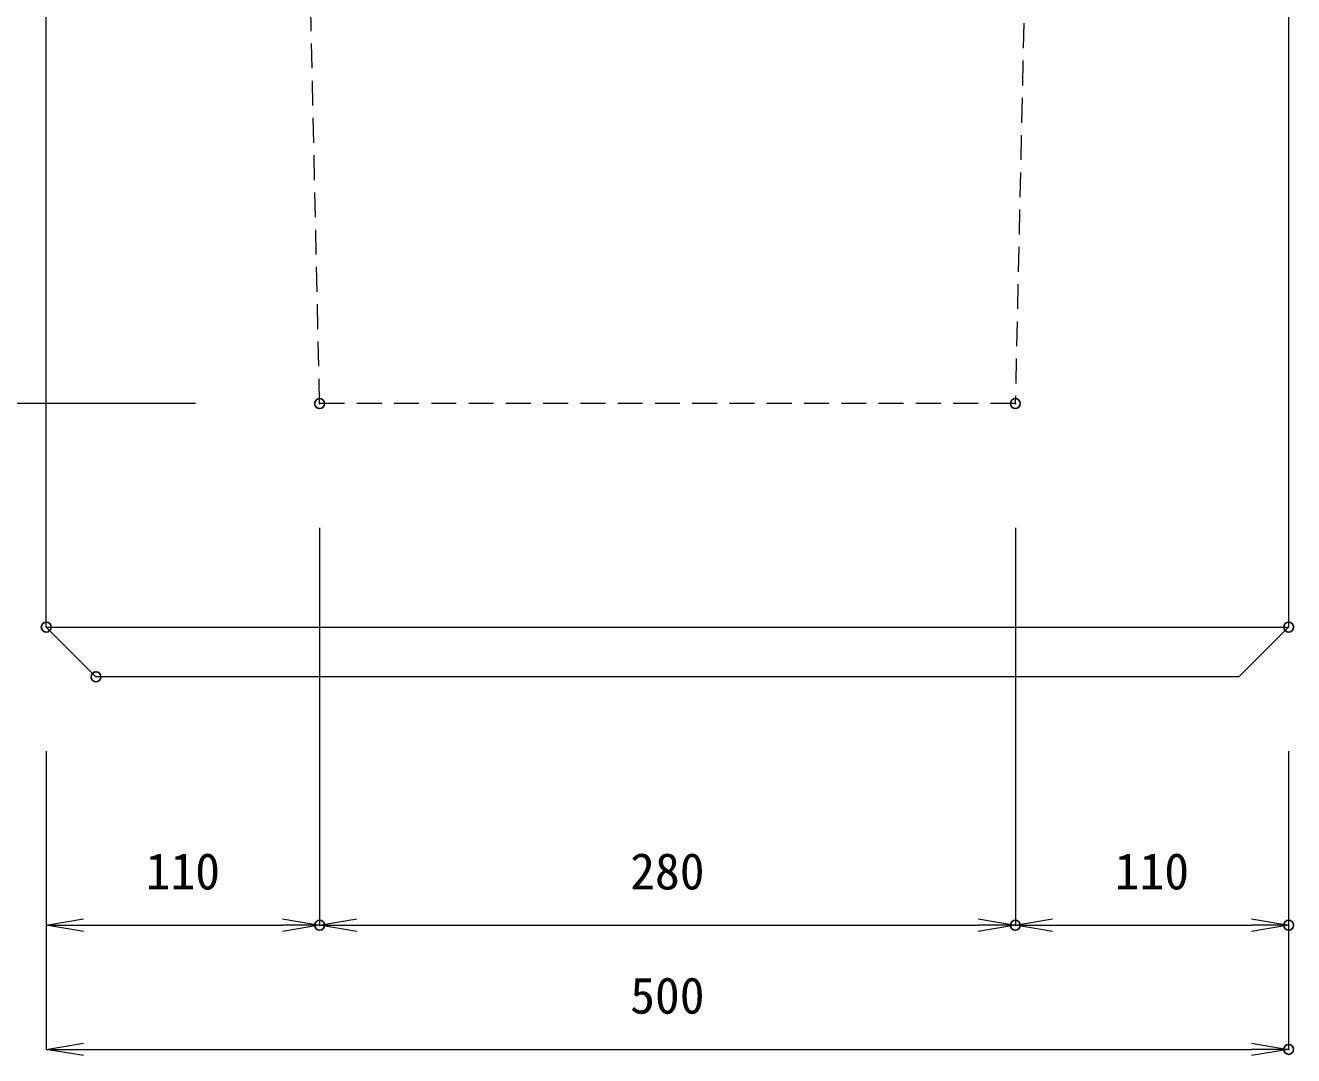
# Model space of a CAD drawing. Units: millimetres, scale not verified. Extents: x -5238 to -1348, y -370 to 2470.
# Drawn here: x -4776 to -4265, y 390 to 805 of the extents above; entities that cross this region are included whole.
import ezdxf
from ezdxf.enums import TextEntityAlignment as Align

# ---------------------------------------------------------------- set-up
doc = ezdxf.new("R2010")
doc.units = ezdxf.units.MM
doc.header["$LTSCALE"] = 20
doc.header["$PDMODE"] = 32
doc.header["$PDSIZE"] = 4
doc.linetypes.add('USER1', pattern=[0.75, 0.5, -0.25])
for name, color, linetype, lineweight in [('0-3_KIJUN', 7, 'Continuous', 18), ('0-5_SUNPO', 3, 'Continuous', 18), ('0-9__0-0_0', 7, 'Continuous', 18)]:
    doc.layers.add(name, color=color, linetype=linetype, lineweight=lineweight)
doc.layers.add('0-A__0-2_DEFPOINTS', color=7, linetype='Continuous')
doc.styles.add('ＭＳ ゴシック', font='')
doc.styles.get('ＭＳ ゴシック').set_extended_font_data('MS Gothic')

# ---------------------------------------------------------------- blocks, each defined once
blk = doc.blocks.new('_OPEN')
at = {"layer": '0-9__0-0_0'}
blk.add_line((0, 0), (-1, 0), dxfattribs=at)
blk.add_lwpolyline([(-1, 0.167), (0, 0), (-1, -0.167)], dxfattribs=at)
blk = doc.blocks.new('_D9')
at = {"layer": '0-5_SUNPO'}
for p, q in [((670.91, 1202.13), (370.91, 1202.13)), ((370.91, 1187.13), (370.91, 1038.13)), ((530.91, 1023.13), (370.91, 1023.13))]:
    blk.add_line(p, q, dxfattribs=at)
at = {"layer": '0-A__0-2_DEFPOINTS'}
for p in [(720.91, 1202.13), (370.91, 1023.13), (580.91, 1023.13)]:
    blk.add_point(p, dxfattribs=at)
at = {"layer": '0-5_SUNPO', "xscale": 15, "yscale": 15}
for p, rotation in [((370.91, 1202.13), 90), ((370.91, 1023.13), 270)]:
    blk.add_blockref('_OPEN', p, dxfattribs=dict(at, rotation=rotation))
at = {"layer": '0-5_SUNPO', "color": 7, "style": 'ＭＳ ゴシック'}
blk.add_text('179', height=14.66, rotation=90, dxfattribs=at).set_placement((360.91, 1097.63), align=Align.BOTTOM_LEFT)
blk = doc.blocks.new('_D10')
at = {"layer": '0-5_SUNPO'}
for p, q in [((530.91, 1023.13), (370.91, 1023.13)), ((370.91, 1008.13), (370.91, 928.13)), ((440.91, 913.13), (370.91, 913.13))]:
    blk.add_line(p, q, dxfattribs=at)
at = {"layer": '0-A__0-2_DEFPOINTS'}
for p in [(580.91, 1023.13), (370.91, 913.13), (490.91, 913.13)]:
    blk.add_point(p, dxfattribs=at)
at = {"layer": '0-5_SUNPO', "xscale": 15, "yscale": 15}
for p, rotation in [((370.91, 1023.13), 90), ((370.91, 913.13), 270)]:
    blk.add_blockref('_OPEN', p, dxfattribs=dict(at, rotation=rotation))
at = {"layer": '0-5_SUNPO', "color": 7, "style": 'ＭＳ ゴシック'}
blk.add_text('110', height=14.66, rotation=90, dxfattribs=at).set_placement((360.91, 953.13), align=Align.BOTTOM_LEFT)
blk = doc.blocks.new('_D11')
at = {"layer": '0-5_SUNPO'}
for p, q in [((420.91, 1487.13), (320.91, 1487.13)), ((320.91, 928.13), (320.91, 1472.13)), ((440.91, 913.13), (320.91, 913.13))]:
    blk.add_line(p, q, dxfattribs=at)
at = {"layer": '0-A__0-2_DEFPOINTS'}
for p in [(320.91, 1487.13), (470.91, 1487.13), (490.91, 913.13)]:
    blk.add_point(p, dxfattribs=at)
at = {"layer": '0-5_SUNPO', "xscale": 15, "yscale": 15}
for p, rotation in [((320.91, 1487.13), 90), ((320.91, 913.13), 270)]:
    blk.add_blockref('_OPEN', p, dxfattribs=dict(at, rotation=rotation))
at = {"layer": '0-5_SUNPO', "color": 7, "style": 'ＭＳ ゴシック'}
blk.add_text('574', height=14.66, rotation=90, dxfattribs=at).set_placement((310.91, 1185.13), align=Align.BOTTOM_LEFT)
blk = doc.blocks.new('_D12')
at = {"layer": '0-5_SUNPO'}
for p, q in [((580.91, 973.13), (580.91, 813.13)), ((470.91, 883.13), (470.91, 813.13)), ((485.91, 813.13), (565.91, 813.13))]:
    blk.add_line(p, q, dxfattribs=at)
at = {"layer": '0-A__0-2_DEFPOINTS'}
for p in [(580.91, 1023.13), (470.91, 933.13), (580.91, 813.13)]:
    blk.add_point(p, dxfattribs=at)
at = {"layer": '0-5_SUNPO', "xscale": 15, "yscale": 15, "rotation": 180}
blk.add_blockref('_OPEN', (470.91, 813.13), dxfattribs=at)
at = {"layer": '0-5_SUNPO', "xscale": 15, "yscale": 15}
blk.add_blockref('_OPEN', (580.91, 813.13), dxfattribs=at)
at = {"layer": '0-5_SUNPO', "color": 7, "style": 'ＭＳ ゴシック'}
blk.add_text('110', height=14.66, dxfattribs=at).set_placement((510.91, 823.13), align=Align.BOTTOM_LEFT)
blk = doc.blocks.new('_D13')
at = {"layer": '0-5_SUNPO'}
for p, q in [((580.91, 973.13), (580.91, 813.13)), ((860.91, 973.13), (860.91, 813.13)), ((595.91, 813.13), (845.91, 813.13))]:
    blk.add_line(p, q, dxfattribs=at)
at = {"layer": '0-A__0-2_DEFPOINTS'}
for p in [(580.91, 1023.13), (860.91, 1023.13), (860.91, 813.13)]:
    blk.add_point(p, dxfattribs=at)
at = {"layer": '0-5_SUNPO', "xscale": 15, "yscale": 15, "rotation": 180}
blk.add_blockref('_OPEN', (580.91, 813.13), dxfattribs=at)
at = {"layer": '0-5_SUNPO', "xscale": 15, "yscale": 15}
blk.add_blockref('_OPEN', (860.91, 813.13), dxfattribs=at)
at = {"layer": '0-5_SUNPO', "color": 7, "style": 'ＭＳ ゴシック'}
blk.add_text('280', height=14.66, dxfattribs=at).set_placement((705.91, 823.13), align=Align.BOTTOM_LEFT)
blk = doc.blocks.new('_D14')
at = {"layer": '0-5_SUNPO'}
for p, q in [((860.91, 973.13), (860.91, 813.13)), ((970.91, 883.13), (970.91, 813.13)), ((875.91, 813.13), (955.91, 813.13))]:
    blk.add_line(p, q, dxfattribs=at)
at = {"layer": '0-A__0-2_DEFPOINTS'}
for p in [(860.91, 1023.13), (970.91, 933.13), (970.91, 813.13)]:
    blk.add_point(p, dxfattribs=at)
at = {"layer": '0-5_SUNPO', "xscale": 15, "yscale": 15, "rotation": 180}
blk.add_blockref('_OPEN', (860.91, 813.13), dxfattribs=at)
at = {"layer": '0-5_SUNPO', "xscale": 15, "yscale": 15}
blk.add_blockref('_OPEN', (970.91, 813.13), dxfattribs=at)
at = {"layer": '0-5_SUNPO', "color": 7, "style": 'ＭＳ ゴシック'}
blk.add_text('110', height=14.66, dxfattribs=at).set_placement((900.91, 823.13), align=Align.BOTTOM_LEFT)
blk = doc.blocks.new('_D15')
at = {"layer": '0-5_SUNPO'}
for p, q in [((470.91, 883.13), (470.91, 763.13)), ((970.91, 883.13), (970.91, 763.13)), ((485.91, 763.13), (955.91, 763.13))]:
    blk.add_line(p, q, dxfattribs=at)
at = {"layer": '0-A__0-2_DEFPOINTS'}
for p in [(470.91, 933.13), (970.91, 933.13), (970.91, 763.13)]:
    blk.add_point(p, dxfattribs=at)
at = {"layer": '0-5_SUNPO', "xscale": 15, "yscale": 15, "rotation": 180}
blk.add_blockref('_OPEN', (470.91, 763.13), dxfattribs=at)
at = {"layer": '0-5_SUNPO', "xscale": 15, "yscale": 15}
blk.add_blockref('_OPEN', (970.91, 763.13), dxfattribs=at)
at = {"layer": '0-5_SUNPO', "color": 7, "style": 'ＭＳ ゴシック'}
blk.add_text('500', height=14.66, dxfattribs=at).set_placement((705.91, 773.13), align=Align.BOTTOM_LEFT)

msp = doc.modelspace()

# ---------------------------------------------------------------- linework, layer by layer
at = {"layer": '0-3_KIJUN'}
msp.add_line((-4767.16, 562.81), (-4267.16, 562.81), dxfattribs=at)
msp.add_lwpolyline([(-4414.45, 1060.81), (-4330.16, 1060.81), (-4327.16, 1116.81), (-4267.16, 1116.81), (-4267.16, 562.81), (-4287.16, 542.81), (-4747.16, 542.81), (-4767.16, 562.81), (-4767.16, 1116.81), (-4707.16, 1116.81), (-4704.16, 1060.81), (-4619.86, 1060.81), (-4612.16, 926.81)], dxfattribs=at)
at = {"layer": '0-3_KIJUN', "linetype": 'USER1'}
msp.add_lwpolyline([(-4368.05, 1060.81), (-4377.16, 652.81), (-4657.16, 652.81), (-4666.26, 1060.81)], dxfattribs=at)

# ---------------------------------------------------------------- block references
at = {"layer": '0-5_SUNPO'}
for name in ['_D11', '_D9', '_D10', '_D12', '_D13', '_D14', '_D15']:
    msp.add_blockref(name, (-5238.06, -370.31), dxfattribs=at)

doc.saveas('drawing.dxf')
